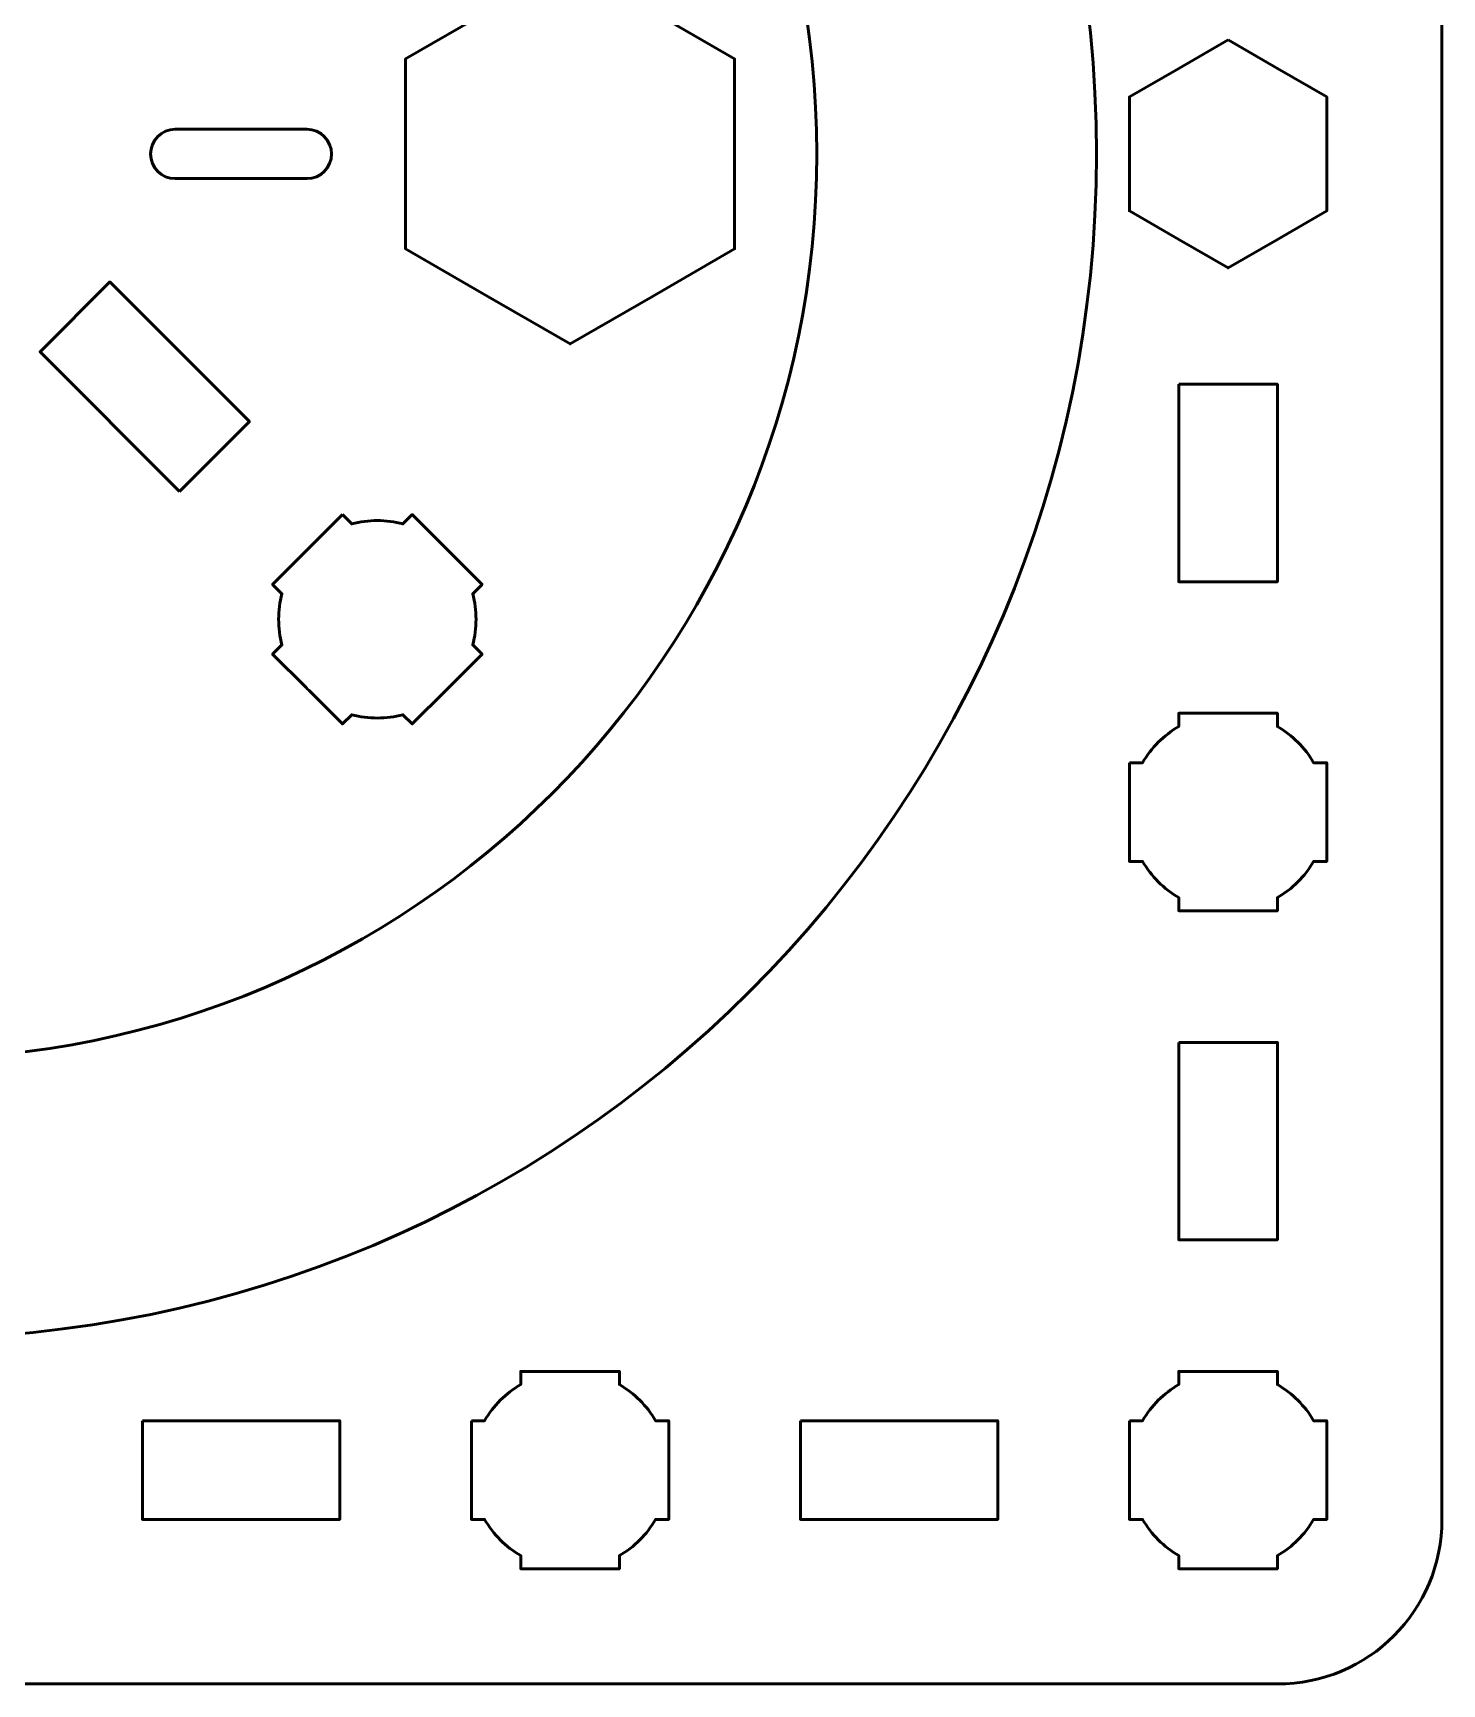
# Model space of a CAD drawing. Header units: centimetres. Extents: x -35.2 to 14.2, y -19.5 to -10.2.
# Drawn here: x -0.13 to 4.15, y -19.5 to -14.48 of the extents above; entities that cross this region are included whole.
import ezdxf

# ---------------------------------------------------------------- set-up
doc = ezdxf.new("R2010")
doc.units = ezdxf.units.CM
doc.header["$MEASUREMENT"] = 0
doc.layers.add('Layer 1', color=7, linetype='Continuous')

msp = doc.modelspace()

# ---------------------------------------------------------------- linework, layer by layer
at = {"layer": 'Layer 1', "lineweight": 53}
for centre, major_axis in [((-0.50001, -14.85001), (0, 3.6)), ((-0.50001, -14.85), (0, 2.75))]:
    msp.add_ellipse(centre, major_axis=major_axis, ratio=1, dxfattribs=at)
for points, knots in [([(-4.64995, -10.19995), (-4.64995, -10.19995), (3.64995, -10.19995), (3.64995, -10.19995), (3.64995, -10.19995), (3.92695, -10.19995), (4.15005, -10.42305), (4.15005, -10.70005), (4.15005, -10.70005), (4.15005, -10.70005), (4.15005, -18.99995), (4.15005, -18.99995), (4.15005, -18.99995), (4.15005, -19.27695), (3.92695, -19.50005), (3.64995, -19.50005), (3.64995, -19.50005), (3.64995, -19.50005), (-4.64995, -19.50005), (-4.64995, -19.50005), (-4.64995, -19.50005), (-4.92695, -19.50005), (-5.15005, -19.27695), (-5.15005, -18.99995), (-5.15005, -18.99995), (-5.15005, -18.99995), (-5.15005, -10.70005), (-5.15005, -10.70005), (-5.15005, -10.70005), (-5.15005, -10.42305), (-4.92695, -10.19995), (-4.64995, -10.19995)], [0, 0, 0, 0, 0.125, 0.125, 0.125, 0.125, 0.25, 0.25, 0.25, 0.25, 0.375, 0.375, 0.375, 0.375, 0.5, 0.5, 0.5, 0.5, 0.625, 0.625, 0.625, 0.625, 0.75, 0.75, 0.75, 0.75, 0.875, 0.875, 0.875, 0.875, 1, 1, 1, 1]), ([(1.5, -14.27263), (1.5, -14.27263), (1.75, -14.41697), (1.75, -14.41697), (1.75, -14.41697), (1.75, -14.41697), (2, -14.56131), (2, -14.56131), (2, -14.56131), (2, -14.56131), (2, -14.84999), (2, -14.84999), (2, -14.84999), (2, -14.84999), (2, -15.13867), (2, -15.13867), (2, -15.13867), (2, -15.13867), (1.75, -15.28301), (1.75, -15.28301), (1.75, -15.28301), (1.75, -15.28301), (1.5, -15.42735), (1.5, -15.42735), (1.5, -15.42735), (1.5, -15.42735), (1.25, -15.28301), (1.25, -15.28301), (1.25, -15.28301), (1.25, -15.28301), (1, -15.13867), (1, -15.13867), (1, -15.13867), (1, -15.13867), (1, -14.84999), (1, -14.84999), (1, -14.84999), (1, -14.84999), (1, -14.56131), (1, -14.56131), (1, -14.56131), (1, -14.56131), (1.25, -14.41697), (1.25, -14.41697), (1.25, -14.41697), (1.25, -14.41697), (1.5, -14.27263), (1.5, -14.27263)], [0, 0, 0, 0, 0.0833333, 0.0833333, 0.0833333, 0.0833333, 0.1666667, 0.1666667, 0.1666667, 0.1666667, 0.25, 0.25, 0.25, 0.25, 0.3333333, 0.3333333, 0.3333333, 0.3333333, 0.4166667, 0.4166667, 0.4166667, 0.4166667, 0.5, 0.5, 0.5, 0.5, 0.5833333, 0.5833333, 0.5833333, 0.5833333, 0.6666667, 0.6666667, 0.6666667, 0.6666667, 0.75, 0.75, 0.75, 0.75, 0.8333333, 0.8333333, 0.8333333, 0.8333333, 0.9166667, 0.9166667, 0.9166667, 0.9166667, 1, 1, 1, 1]), ([(3.5, -14.50357), (3.5, -14.50357), (3.65, -14.59018), (3.65, -14.59018), (3.65, -14.59018), (3.65, -14.59018), (3.8, -14.67678), (3.8, -14.67678), (3.8, -14.67678), (3.8, -14.67678), (3.8, -14.84998), (3.8, -14.84998), (3.8, -14.84998), (3.8, -14.84998), (3.8, -15.02318), (3.8, -15.02318), (3.8, -15.02318), (3.8, -15.02318), (3.65, -15.10978), (3.65, -15.10978), (3.65, -15.10978), (3.65, -15.10978), (3.5, -15.19639), (3.5, -15.19639), (3.5, -15.19639), (3.5, -15.19639), (3.35, -15.10978), (3.35, -15.10978), (3.35, -15.10978), (3.35, -15.10978), (3.2, -15.02318), (3.2, -15.02318), (3.2, -15.02318), (3.2, -15.02318), (3.2, -14.84998), (3.2, -14.84998), (3.2, -14.84998), (3.2, -14.84998), (3.2, -14.67678), (3.2, -14.67678), (3.2, -14.67678), (3.2, -14.67678), (3.35, -14.59018), (3.35, -14.59018), (3.35, -14.59018), (3.35, -14.59018), (3.5, -14.50357), (3.5, -14.50357)], [0, 0, 0, 0, 0.0833333, 0.0833333, 0.0833333, 0.0833333, 0.1666667, 0.1666667, 0.1666667, 0.1666667, 0.25, 0.25, 0.25, 0.25, 0.3333333, 0.3333333, 0.3333333, 0.3333333, 0.4166667, 0.4166667, 0.4166667, 0.4166667, 0.5, 0.5, 0.5, 0.5, 0.5833333, 0.5833333, 0.5833333, 0.5833333, 0.6666667, 0.6666667, 0.6666667, 0.6666667, 0.75, 0.75, 0.75, 0.75, 0.8333333, 0.8333333, 0.8333333, 0.8333333, 0.9166667, 0.9166667, 0.9166667, 0.9166667, 1, 1, 1, 1]), ([(0.29999, -14.775), (0.25858, -14.775), (0.22499, -14.80859), (0.22499, -14.85), (0.22499, -14.85), (0.22499, -14.89141), (0.25858, -14.925), (0.29999, -14.925), (0.29999, -14.925), (0.29999, -14.925), (0.69999, -14.925), (0.69999, -14.925), (0.69999, -14.925), (0.7414, -14.925), (0.77499, -14.89141), (0.77499, -14.85), (0.77499, -14.85), (0.77499, -14.80859), (0.7414, -14.775), (0.69999, -14.775), (0.69999, -14.775), (0.69999, -14.775), (0.29999, -14.775), (0.29999, -14.775)], [0, 0, 0, 0, 0.1666667, 0.1666667, 0.1666667, 0.1666667, 0.3333333, 0.3333333, 0.3333333, 0.3333333, 0.5, 0.5, 0.5, 0.5, 0.6666667, 0.6666667, 0.6666667, 0.6666667, 0.8333333, 0.8333333, 0.8333333, 0.8333333, 1, 1, 1, 1]), ([(0.31313, -15.87536), (0.31313, -15.87536), (-0.11114, -15.45109), (-0.11114, -15.45109), (-0.11114, -15.45109), (-0.11114, -15.45109), (0.101, -15.23896), (0.101, -15.23896), (0.101, -15.23896), (0.101, -15.23896), (0.52527, -15.66323), (0.52527, -15.66323), (0.52527, -15.66323), (0.52527, -15.66323), (0.31313, -15.87536), (0.31313, -15.87536)], [0, 0, 0, 0, 0.25, 0.25, 0.25, 0.25, 0.5, 0.5, 0.5, 0.5, 0.75, 0.75, 0.75, 0.75, 1, 1, 1, 1]), ([(3.34995, -15.55003), (3.34995, -15.55003), (3.64995, -15.55003), (3.64995, -15.55003), (3.64995, -15.55003), (3.64995, -15.55003), (3.64995, -16.15003), (3.64995, -16.15003), (3.64995, -16.15003), (3.64995, -16.15003), (3.34995, -16.15003), (3.34995, -16.15003), (3.34995, -16.15003), (3.34995, -16.15003), (3.34995, -15.55003), (3.34995, -15.55003)], [0, 0, 0, 0, 0.25, 0.25, 0.25, 0.25, 0.5, 0.5, 0.5, 0.5, 0.75, 0.75, 0.75, 0.75, 1, 1, 1, 1]), ([(0.80812, -15.94599), (0.80812, -15.94599), (0.83654, -15.97442), (0.83654, -15.97442), (0.83654, -15.97442), (0.88735, -15.96085), (0.94101, -15.96087), (0.99181, -15.97443), (0.99181, -15.97443), (0.99181, -15.97443), (1.02025, -15.94599), (1.02025, -15.94599), (1.02025, -15.94599), (1.02025, -15.94599), (1.23238, -16.15813), (1.23238, -16.15813), (1.23238, -16.15813), (1.23238, -16.15813), (1.20396, -16.18654), (1.20396, -16.18654), (1.20396, -16.18654), (1.21754, -16.23736), (1.21757, -16.29105), (1.20401, -16.34189), (1.20401, -16.34189), (1.20401, -16.34189), (1.23238, -16.37026), (1.23238, -16.37026), (1.23238, -16.37026), (1.23238, -16.37026), (1.12955, -16.47308), (1.12955, -16.47308), (1.12955, -16.47308), (1.12955, -16.47308), (1.12631, -16.47642), (1.12631, -16.47642), (1.12631, -16.47642), (1.12631, -16.47642), (1.12299, -16.47965), (1.12299, -16.47965), (1.12299, -16.47965), (1.12299, -16.47965), (1.02025, -16.58239), (1.02025, -16.58239), (1.02025, -16.58239), (1.02025, -16.58239), (0.99192, -16.55406), (0.99192, -16.55406), (0.99192, -16.55406), (0.94106, -16.56765), (0.88731, -16.56765), (0.83644, -16.55406), (0.83644, -16.55406), (0.83644, -16.55406), (0.80812, -16.58239), (0.80812, -16.58239), (0.80812, -16.58239), (0.80812, -16.58239), (0.7068, -16.48107), (0.7068, -16.48107), (0.7068, -16.48107), (0.7068, -16.48107), (0.70203, -16.47642), (0.70203, -16.47642), (0.70203, -16.47642), (0.70203, -16.47642), (0.69736, -16.47164), (0.69736, -16.47164), (0.69736, -16.47164), (0.69736, -16.47164), (0.59599, -16.37026), (0.59599, -16.37026), (0.59599, -16.37026), (0.59599, -16.37026), (0.62434, -16.3419), (0.62434, -16.3419), (0.62434, -16.3419), (0.61078, -16.29106), (0.61079, -16.23734), (0.62438, -16.18652), (0.62438, -16.18652), (0.62438, -16.18652), (0.59599, -16.15813), (0.59599, -16.15813), (0.59599, -16.15813), (0.59599, -16.15813), (0.80812, -15.94599), (0.80812, -15.94599)], [0, 0, 0, 0, 0.0454545, 0.0454545, 0.0454545, 0.0454545, 0.0909091, 0.0909091, 0.0909091, 0.0909091, 0.1363636, 0.1363636, 0.1363636, 0.1363636, 0.1818182, 0.1818182, 0.1818182, 0.1818182, 0.2272727, 0.2272727, 0.2272727, 0.2272727, 0.2727273, 0.2727273, 0.2727273, 0.2727273, 0.3181818, 0.3181818, 0.3181818, 0.3181818, 0.3636364, 0.3636364, 0.3636364, 0.3636364, 0.4090909, 0.4090909, 0.4090909, 0.4090909, 0.4545455, 0.4545455, 0.4545455, 0.4545455, 0.5, 0.5, 0.5, 0.5, 0.5454545, 0.5454545, 0.5454545, 0.5454545, 0.5909091, 0.5909091, 0.5909091, 0.5909091, 0.6363636, 0.6363636, 0.6363636, 0.6363636, 0.6818182, 0.6818182, 0.6818182, 0.6818182, 0.7272727, 0.7272727, 0.7272727, 0.7272727, 0.7727273, 0.7727273, 0.7727273, 0.7727273, 0.8181818, 0.8181818, 0.8181818, 0.8181818, 0.8636364, 0.8636364, 0.8636364, 0.8636364, 0.9090909, 0.9090909, 0.9090909, 0.9090909, 0.9545455, 0.9545455, 0.9545455, 0.9545455, 1, 1, 1, 1]), ([(3.19999, -16.69997), (3.19999, -16.69997), (3.24019, -16.69997), (3.24019, -16.69997), (3.24019, -16.69997), (3.26652, -16.65445), (3.30448, -16.61652), (3.34999, -16.59019), (3.34999, -16.59019), (3.34999, -16.59019), (3.34999, -16.54997), (3.34999, -16.54997), (3.34999, -16.54997), (3.34999, -16.54997), (3.64999, -16.54997), (3.64999, -16.54997), (3.64999, -16.54997), (3.64999, -16.54997), (3.64999, -16.59016), (3.64999, -16.59016), (3.64999, -16.59016), (3.69552, -16.61649), (3.73351, -16.65444), (3.75987, -16.69997), (3.75987, -16.69997), (3.75987, -16.69997), (3.79999, -16.69997), (3.79999, -16.69997), (3.79999, -16.69997), (3.79999, -16.69997), (3.79999, -16.84539), (3.79999, -16.84539), (3.79999, -16.84539), (3.79999, -16.84539), (3.80005, -16.85004), (3.80005, -16.85004), (3.80005, -16.85004), (3.80005, -16.85004), (3.79999, -16.85468), (3.79999, -16.85468), (3.79999, -16.85468), (3.79999, -16.85468), (3.79999, -16.99997), (3.79999, -16.99997), (3.79999, -16.99997), (3.79999, -16.99997), (3.75992, -16.99997), (3.75992, -16.99997), (3.75992, -16.99997), (3.73357, -17.04554), (3.69557, -17.08355), (3.64999, -17.10991), (3.64999, -17.10991), (3.64999, -17.10991), (3.64999, -17.14997), (3.64999, -17.14997), (3.64999, -17.14997), (3.64999, -17.14997), (3.50671, -17.14997), (3.50671, -17.14997), (3.50671, -17.14997), (3.50671, -17.14997), (3.50004, -17.15005), (3.50004, -17.15005), (3.50004, -17.15005), (3.50004, -17.15005), (3.49336, -17.14997), (3.49336, -17.14997), (3.49336, -17.14997), (3.49336, -17.14997), (3.34999, -17.14997), (3.34999, -17.14997), (3.34999, -17.14997), (3.34999, -17.14997), (3.34999, -17.10987), (3.34999, -17.10987), (3.34999, -17.10987), (3.30445, -17.08351), (3.26647, -17.04552), (3.24014, -16.99997), (3.24014, -16.99997), (3.24014, -16.99997), (3.19999, -16.99997), (3.19999, -16.99997), (3.19999, -16.99997), (3.19999, -16.99997), (3.19999, -16.69997), (3.19999, -16.69997)], [0, 0, 0, 0, 0.0454545, 0.0454545, 0.0454545, 0.0454545, 0.0909091, 0.0909091, 0.0909091, 0.0909091, 0.1363636, 0.1363636, 0.1363636, 0.1363636, 0.1818182, 0.1818182, 0.1818182, 0.1818182, 0.2272727, 0.2272727, 0.2272727, 0.2272727, 0.2727273, 0.2727273, 0.2727273, 0.2727273, 0.3181818, 0.3181818, 0.3181818, 0.3181818, 0.3636364, 0.3636364, 0.3636364, 0.3636364, 0.4090909, 0.4090909, 0.4090909, 0.4090909, 0.4545455, 0.4545455, 0.4545455, 0.4545455, 0.5, 0.5, 0.5, 0.5, 0.5454545, 0.5454545, 0.5454545, 0.5454545, 0.5909091, 0.5909091, 0.5909091, 0.5909091, 0.6363636, 0.6363636, 0.6363636, 0.6363636, 0.6818182, 0.6818182, 0.6818182, 0.6818182, 0.7272727, 0.7272727, 0.7272727, 0.7272727, 0.7727273, 0.7727273, 0.7727273, 0.7727273, 0.8181818, 0.8181818, 0.8181818, 0.8181818, 0.8636364, 0.8636364, 0.8636364, 0.8636364, 0.9090909, 0.9090909, 0.9090909, 0.9090909, 0.9545455, 0.9545455, 0.9545455, 0.9545455, 1, 1, 1, 1]), ([(3.34995, -17.55), (3.34995, -17.55), (3.64995, -17.55), (3.64995, -17.55), (3.64995, -17.55), (3.64995, -17.55), (3.64995, -18.15), (3.64995, -18.15), (3.64995, -18.15), (3.64995, -18.15), (3.34995, -18.15), (3.34995, -18.15), (3.34995, -18.15), (3.34995, -18.15), (3.34995, -17.55), (3.34995, -17.55)], [0, 0, 0, 0, 0.25, 0.25, 0.25, 0.25, 0.5, 0.5, 0.5, 0.5, 0.75, 0.75, 0.75, 0.75, 1, 1, 1, 1]), ([(1.19999, -18.69997), (1.19999, -18.69997), (1.24019, -18.69997), (1.24019, -18.69997), (1.24019, -18.69997), (1.26652, -18.65445), (1.30448, -18.61652), (1.34999, -18.59019), (1.34999, -18.59019), (1.34999, -18.59019), (1.34999, -18.54997), (1.34999, -18.54997), (1.34999, -18.54997), (1.34999, -18.54997), (1.64999, -18.54997), (1.64999, -18.54997), (1.64999, -18.54997), (1.64999, -18.54997), (1.64999, -18.59016), (1.64999, -18.59016), (1.64999, -18.59016), (1.69552, -18.61649), (1.73351, -18.65444), (1.75987, -18.69997), (1.75987, -18.69997), (1.75987, -18.69997), (1.79999, -18.69997), (1.79999, -18.69997), (1.79999, -18.69997), (1.79999, -18.69997), (1.79999, -18.84539), (1.79999, -18.84539), (1.79999, -18.84539), (1.79999, -18.84539), (1.80005, -18.85004), (1.80005, -18.85004), (1.80005, -18.85004), (1.80005, -18.85004), (1.79999, -18.85468), (1.79999, -18.85468), (1.79999, -18.85468), (1.79999, -18.85468), (1.79999, -18.99997), (1.79999, -18.99997), (1.79999, -18.99997), (1.79999, -18.99997), (1.75992, -18.99997), (1.75992, -18.99997), (1.75992, -18.99997), (1.73357, -19.04554), (1.69557, -19.08355), (1.64999, -19.10991), (1.64999, -19.10991), (1.64999, -19.10991), (1.64999, -19.14997), (1.64999, -19.14997), (1.64999, -19.14997), (1.64999, -19.14997), (1.50671, -19.14997), (1.50671, -19.14997), (1.50671, -19.14997), (1.50671, -19.14997), (1.50004, -19.15005), (1.50004, -19.15005), (1.50004, -19.15005), (1.50004, -19.15005), (1.49336, -19.14997), (1.49336, -19.14997), (1.49336, -19.14997), (1.49336, -19.14997), (1.34999, -19.14997), (1.34999, -19.14997), (1.34999, -19.14997), (1.34999, -19.14997), (1.34999, -19.10987), (1.34999, -19.10987), (1.34999, -19.10987), (1.30445, -19.08351), (1.26647, -19.04552), (1.24014, -18.99997), (1.24014, -18.99997), (1.24014, -18.99997), (1.19999, -18.99997), (1.19999, -18.99997), (1.19999, -18.99997), (1.19999, -18.99997), (1.19999, -18.69997), (1.19999, -18.69997)], [0, 0, 0, 0, 0.0454545, 0.0454545, 0.0454545, 0.0454545, 0.0909091, 0.0909091, 0.0909091, 0.0909091, 0.1363636, 0.1363636, 0.1363636, 0.1363636, 0.1818182, 0.1818182, 0.1818182, 0.1818182, 0.2272727, 0.2272727, 0.2272727, 0.2272727, 0.2727273, 0.2727273, 0.2727273, 0.2727273, 0.3181818, 0.3181818, 0.3181818, 0.3181818, 0.3636364, 0.3636364, 0.3636364, 0.3636364, 0.4090909, 0.4090909, 0.4090909, 0.4090909, 0.4545455, 0.4545455, 0.4545455, 0.4545455, 0.5, 0.5, 0.5, 0.5, 0.5454545, 0.5454545, 0.5454545, 0.5454545, 0.5909091, 0.5909091, 0.5909091, 0.5909091, 0.6363636, 0.6363636, 0.6363636, 0.6363636, 0.6818182, 0.6818182, 0.6818182, 0.6818182, 0.7272727, 0.7272727, 0.7272727, 0.7272727, 0.7727273, 0.7727273, 0.7727273, 0.7727273, 0.8181818, 0.8181818, 0.8181818, 0.8181818, 0.8636364, 0.8636364, 0.8636364, 0.8636364, 0.9090909, 0.9090909, 0.9090909, 0.9090909, 0.9545455, 0.9545455, 0.9545455, 0.9545455, 1, 1, 1, 1]), ([(3.19999, -18.69997), (3.19999, -18.69997), (3.24019, -18.69997), (3.24019, -18.69997), (3.24019, -18.69997), (3.26652, -18.65445), (3.30448, -18.61652), (3.34999, -18.59019), (3.34999, -18.59019), (3.34999, -18.59019), (3.34999, -18.54997), (3.34999, -18.54997), (3.34999, -18.54997), (3.34999, -18.54997), (3.64999, -18.54997), (3.64999, -18.54997), (3.64999, -18.54997), (3.64999, -18.54997), (3.64999, -18.59016), (3.64999, -18.59016), (3.64999, -18.59016), (3.69552, -18.61649), (3.73351, -18.65444), (3.75987, -18.69997), (3.75987, -18.69997), (3.75987, -18.69997), (3.79999, -18.69997), (3.79999, -18.69997), (3.79999, -18.69997), (3.79999, -18.69997), (3.79999, -18.84539), (3.79999, -18.84539), (3.79999, -18.84539), (3.79999, -18.84539), (3.80005, -18.85004), (3.80005, -18.85004), (3.80005, -18.85004), (3.80005, -18.85004), (3.79999, -18.85468), (3.79999, -18.85468), (3.79999, -18.85468), (3.79999, -18.85468), (3.79999, -18.99997), (3.79999, -18.99997), (3.79999, -18.99997), (3.79999, -18.99997), (3.75992, -18.99997), (3.75992, -18.99997), (3.75992, -18.99997), (3.73357, -19.04554), (3.69557, -19.08355), (3.64999, -19.10991), (3.64999, -19.10991), (3.64999, -19.10991), (3.64999, -19.14997), (3.64999, -19.14997), (3.64999, -19.14997), (3.64999, -19.14997), (3.50671, -19.14997), (3.50671, -19.14997), (3.50671, -19.14997), (3.50671, -19.14997), (3.50004, -19.15005), (3.50004, -19.15005), (3.50004, -19.15005), (3.50004, -19.15005), (3.49336, -19.14997), (3.49336, -19.14997), (3.49336, -19.14997), (3.49336, -19.14997), (3.34999, -19.14997), (3.34999, -19.14997), (3.34999, -19.14997), (3.34999, -19.14997), (3.34999, -19.10987), (3.34999, -19.10987), (3.34999, -19.10987), (3.30445, -19.08351), (3.26647, -19.04552), (3.24014, -18.99997), (3.24014, -18.99997), (3.24014, -18.99997), (3.19999, -18.99997), (3.19999, -18.99997), (3.19999, -18.99997), (3.19999, -18.99997), (3.19999, -18.69997), (3.19999, -18.69997)], [0, 0, 0, 0, 0.0454545, 0.0454545, 0.0454545, 0.0454545, 0.0909091, 0.0909091, 0.0909091, 0.0909091, 0.1363636, 0.1363636, 0.1363636, 0.1363636, 0.1818182, 0.1818182, 0.1818182, 0.1818182, 0.2272727, 0.2272727, 0.2272727, 0.2272727, 0.2727273, 0.2727273, 0.2727273, 0.2727273, 0.3181818, 0.3181818, 0.3181818, 0.3181818, 0.3636364, 0.3636364, 0.3636364, 0.3636364, 0.4090909, 0.4090909, 0.4090909, 0.4090909, 0.4545455, 0.4545455, 0.4545455, 0.4545455, 0.5, 0.5, 0.5, 0.5, 0.5454545, 0.5454545, 0.5454545, 0.5454545, 0.5909091, 0.5909091, 0.5909091, 0.5909091, 0.6363636, 0.6363636, 0.6363636, 0.6363636, 0.6818182, 0.6818182, 0.6818182, 0.6818182, 0.7272727, 0.7272727, 0.7272727, 0.7272727, 0.7727273, 0.7727273, 0.7727273, 0.7727273, 0.8181818, 0.8181818, 0.8181818, 0.8181818, 0.8636364, 0.8636364, 0.8636364, 0.8636364, 0.9090909, 0.9090909, 0.9090909, 0.9090909, 0.9545455, 0.9545455, 0.9545455, 0.9545455, 1, 1, 1, 1]), ([(0.20003, -18.69995), (0.20003, -18.69995), (0.80003, -18.69995), (0.80003, -18.69995), (0.80003, -18.69995), (0.80003, -18.69995), (0.80003, -18.99995), (0.80003, -18.99995), (0.80003, -18.99995), (0.80003, -18.99995), (0.20003, -18.99995), (0.20003, -18.99995), (0.20003, -18.99995), (0.20003, -18.99995), (0.20003, -18.69995), (0.20003, -18.69995)], [0, 0, 0, 0, 0.25, 0.25, 0.25, 0.25, 0.5, 0.5, 0.5, 0.5, 0.75, 0.75, 0.75, 0.75, 1, 1, 1, 1]), ([(2.2, -18.69995), (2.2, -18.69995), (2.8, -18.69995), (2.8, -18.69995), (2.8, -18.69995), (2.8, -18.69995), (2.8, -18.99995), (2.8, -18.99995), (2.8, -18.99995), (2.8, -18.99995), (2.2, -18.99995), (2.2, -18.99995), (2.2, -18.99995), (2.2, -18.99995), (2.2, -18.69995), (2.2, -18.69995)], [0, 0, 0, 0, 0.25, 0.25, 0.25, 0.25, 0.5, 0.5, 0.5, 0.5, 0.75, 0.75, 0.75, 0.75, 1, 1, 1, 1])]:
    msp.add_open_spline(points, degree=3, knots=knots, dxfattribs=at)

doc.saveas('drawing.dxf')
